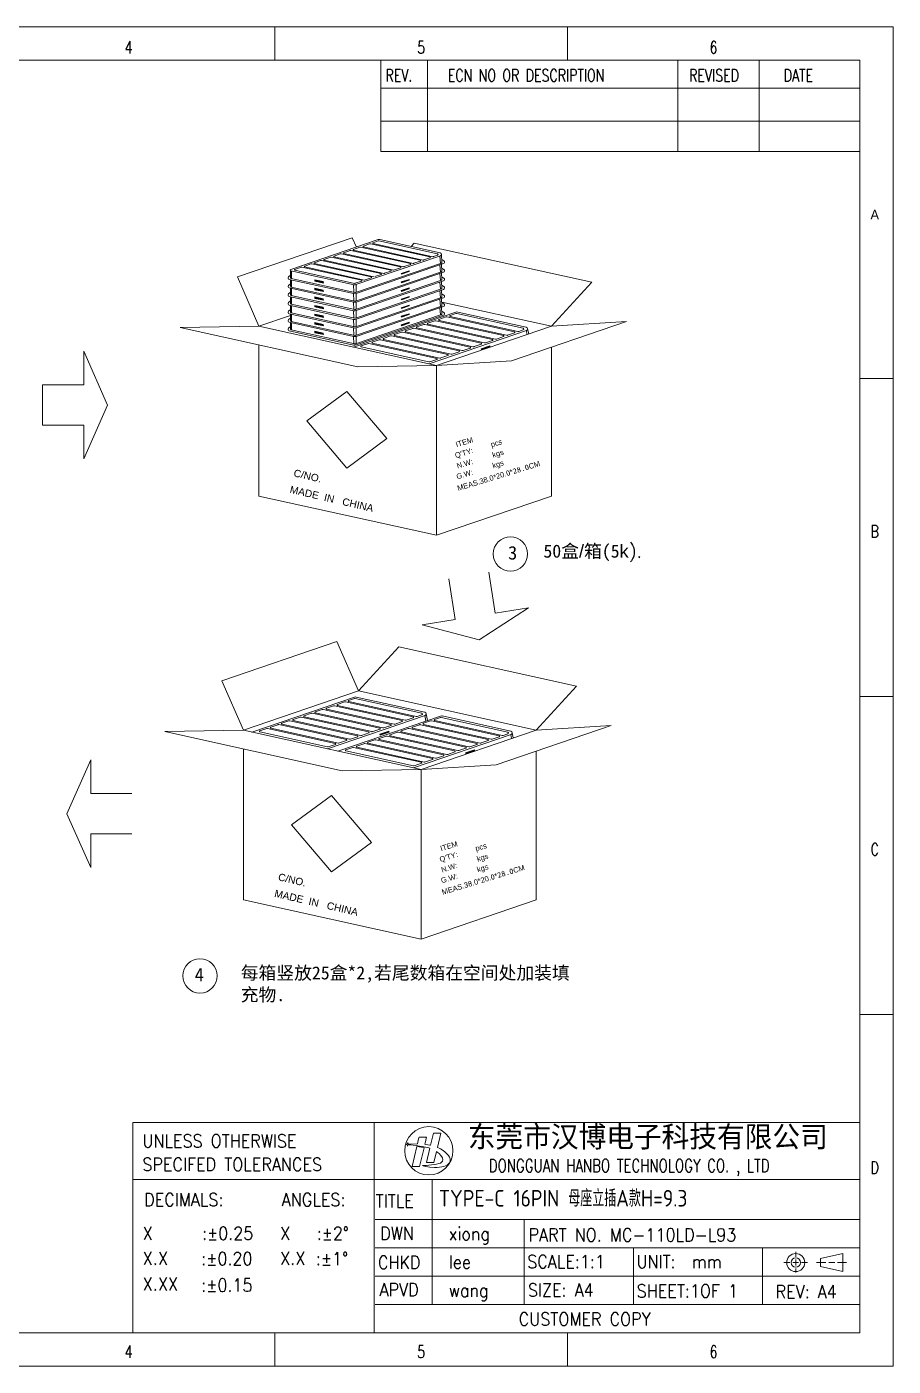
# Model space of a CAD drawing. Extents: x 2504 to 2659, y 706 to 763.
# Drawn here: x 2623.8 to 2659.2, y 708.7 to 763.4 of the extents above; entities that cross this region are included whole.
import ezdxf
from ezdxf.enums import TextEntityAlignment as Align

# ---------------------------------------------------------------- set-up
doc = ezdxf.new("R2010")
doc.units = 0
doc.header["$MEASUREMENT"] = 0
doc.layers.get('0').update_dxf_attribs({"linetype": 'CONTINUOUS', "lineweight": 20})
doc.layers.add('DIM', color=3, linetype='CONTINUOUS', lineweight=9)
doc.layers.add('HANBO', color=7, linetype='CONTINUOUS', lineweight=9)
doc.styles.add('3.5号字', font='gbenor.shx', dxfattribs={"height": 3.5, "bigfont": 'gbcbig.shx'})
doc.styles.add('ROMANS', font='ROMANS.SHX', dxfattribs={"bigfont": 'gbcbig.shx'})
doc.styles.get("Standard").update_dxf_attribs({"font": 'simplex.shx', "bigfont": 'gbcbig.shx'})
doc.styles.add('txt', font='lereq.shx', dxfattribs={"width": 0.7, "bigfont": '@extfont2.shx'})
doc.styles.add('样式 1', font='gbenor.shx', dxfattribs={"height": 1.2, "bigfont": 'gbcbig.shx'})
doc.styles.add('細', font='')
doc.styles.get('細').set_extended_font_data('NSimSun')

# ---------------------------------------------------------------- blocks, each defined once
blk = doc.blocks.new('hanbo')
at = {"layer": 'HANBO'}
blk.add_ellipse((-2.076, 0.258), major_axis=(0, 1.277), ratio=1, dxfattribs=at)
at = {"layer": 'HANBO', "color": 7}
for points, knots in [([(-3.194, 0.688), (-3.194, 0.688), (-3.219, 0.622), (-3.219, 0.622), (-3.219, 0.622), (-3.219, 0.622), (-3.292, 0.603), (-3.292, 0.603), (-3.292, 0.603), (-3.292, 0.603), (-3.224, 0.573), (-3.224, 0.573), (-3.224, 0.573), (-3.224, 0.573), (-3.207, 0.502), (-3.207, 0.502), (-3.207, 0.502), (-3.207, 0.502), (-3.179, 0.571), (-3.179, 0.571), (-3.179, 0.571), (-3.179, 0.571), (-3.146, 0.58), (-3.146, 0.58), (-3.146, 0.58), (-2.9, 0.551), (-2.236, 0.485), (-2.026, 0.388), (-2.026, 0.388), (-2.026, 0.388), (-2.198, -0.362), (-2.198, -0.362), (-2.198, -0.362), (-2.198, -0.362), (-1.803, -0.362), (-1.803, -0.362), (-1.803, -0.362), (-1.803, -0.362), (-1.666, 0.218), (-1.666, 0.218), (-1.666, 0.218), (-1.666, 0.218), (-1.423, 0.048), (-1.354, -0.114), (-1.354, -0.114), (-1.285, -0.277), (-1.377, -0.349), (-1.465, -0.39), (-1.465, -0.39), (-1.657, -0.485), (-2.207, -0.521), (-2.417, -0.528), (-2.417, -0.528), (-2.417, -0.528), (-2.141, -0.62), (-1.774, -0.625), (-1.774, -0.625), (-1.407, -0.63), (-1.101, -0.543), (-0.999, -0.398), (-0.999, -0.398), (-0.897, -0.254), (-0.952, -0.084), (-1.037, 0.011), (-1.037, 0.011), (-1.194, 0.188), (-1.397, 0.34), (-1.615, 0.434), (-1.615, 0.434), (-1.615, 0.434), (-1.438, 1.196), (-1.438, 1.196), (-1.438, 1.196), (-1.438, 1.196), (-1.834, 1.196), (-1.834, 1.196), (-1.834, 1.196), (-1.834, 1.196), (-1.985, 0.553), (-1.985, 0.553), (-1.985, 0.553), (-1.985, 0.553), (-2.278, 0.601), (-2.286, 0.602), (-2.286, 0.602), (-2.283, 0.625), (-2.196, 0.983), (-2.196, 0.983), (-2.196, 0.983), (-2.196, 0.983), (-2.591, 0.983), (-2.591, 0.983), (-2.591, 0.983), (-2.62, 0.866), (-2.653, 0.735), (-2.679, 0.625), (-2.679, 0.625), (-2.679, 0.625), (-3.155, 0.61), (-3.155, 0.61), (-3.155, 0.61), (-3.155, 0.61), (-3.176, 0.616), (-3.176, 0.616), (-3.176, 0.616), (-3.176, 0.616), (-3.194, 0.688), (-3.194, 0.688)], [0, 0, 0, 0, 0.035714, 0.035714, 0.035714, 0.035714, 0.071429, 0.071429, 0.071429, 0.071429, 0.107143, 0.107143, 0.107143, 0.107143, 0.142857, 0.142857, 0.142857, 0.142857, 0.178571, 0.178571, 0.178571, 0.178571, 0.214286, 0.214286, 0.214286, 0.214286, 0.25, 0.25, 0.25, 0.25, 0.285714, 0.285714, 0.285714, 0.285714, 0.321429, 0.321429, 0.321429, 0.321429, 0.357143, 0.357143, 0.357143, 0.357143, 0.392857, 0.392857, 0.392857, 0.392857, 0.428571, 0.428571, 0.428571, 0.428571, 0.464286, 0.464286, 0.464286, 0.464286, 0.5, 0.5, 0.5, 0.5, 0.535714, 0.535714, 0.535714, 0.535714, 0.571429, 0.571429, 0.571429, 0.571429, 0.607143, 0.607143, 0.607143, 0.607143, 0.642857, 0.642857, 0.642857, 0.642857, 0.678571, 0.678571, 0.678571, 0.678571, 0.714286, 0.714286, 0.714286, 0.714286, 0.75, 0.75, 0.75, 0.75, 0.785714, 0.785714, 0.785714, 0.785714, 0.821429, 0.821429, 0.821429, 0.821429, 0.857143, 0.857143, 0.857143, 0.857143, 0.892857, 0.892857, 0.892857, 0.892857, 0.928571, 0.928571, 0.928571, 0.928571, 1, 1, 1, 1]), ([(-2.71, 0.482), (-2.71, 0.482), (-2.96, -0.577), (-2.96, -0.577), (-2.96, -0.577), (-2.96, -0.577), (-2.562, -0.577), (-2.562, -0.577), (-2.562, -0.577), (-2.562, -0.577), (-2.328, 0.422), (-2.328, 0.422), (-2.328, 0.422), (-2.328, 0.422), (-2.551, 0.466), (-2.71, 0.482)], [0, 0, 0, 0, 0.2, 0.2, 0.2, 0.2, 0.4, 0.4, 0.4, 0.4, 0.6, 0.6, 0.6, 0.6, 1, 1, 1, 1])]:
    blk.add_open_spline(points, degree=3, knots=knots, dxfattribs=at)
blk = doc.blocks.new('A$C741C6A7F')
at = {"linetype": 'ByBlock'}
for points in [[(70.01, -14.34), (70.21, -14.85), (75.22, -13.15), (75.02, -12.63)], [(13.56, -18.45), (13.63, -19.42), (19.17, -20.64), (19.11, -19.68)], [(13.56, -24.05), (13.63, -25.02), (19.17, -26.24), (19.11, -25.28)], [(70.01, -19.94), (70.21, -20.45), (75.22, -18.75), (75.02, -18.23)], [(70.01, -25.54), (70.21, -26.05), (75.22, -24.35), (75.02, -23.83)], [(13.56, -29.65), (13.63, -30.62), (19.17, -31.84), (19.11, -30.88)], [(70.01, -31.14), (70.21, -31.65), (75.22, -29.95), (75.02, -29.43)], [(13.56, -35.25), (13.63, -36.22), (19.17, -37.44), (19.11, -36.48)], [(13.56, -40.85), (13.63, -41.82), (19.17, -43.04), (19.11, -42.08)], [(70.01, -36.74), (70.21, -37.25), (75.22, -35.55), (75.02, -35.03)], [(70.01, -42.34), (70.21, -42.85), (75.22, -41.15), (75.02, -40.63)], [(13.56, -46.45), (13.63, -47.42), (19.17, -48.64), (19.11, -47.68)], [(13.56, -52.05), (13.63, -53.02), (19.17, -54.24), (19.11, -53.28)], [(70.01, -47.94), (70.21, -48.45), (75.22, -46.75), (75.02, -46.23)]]:
    blk.add_hatch(color=3, dxfattribs=at).paths.add_polyline_path(points)
at = {"color": 141, "linetype": 'ByBlock'}
for p, q in [((-2.19, -11.79), (54.94, 7.69)), ((32.47, -0.83), (36.52, 0.55)), ((37.06, 0.58), (75.89, -7.98)), ((38.86, 1.35), (42.9, 2.73)), ((38.89, 0.77), (77.72, -7.79)), ((43.44, 2.76), (82.27, -5.81)), ((45.24, 3.53), (49.29, 4.91)), ((45.27, 2.95), (84.1, -5.62)), ((49.82, 4.94), (88.65, -3.63)), ((51.62, 5.7), (54.9, 6.82)), ((51.65, 5.13), (90.48, -3.44)), ((55.44, 6.85), (93.57, -1.56)), ((56.02, 7.75), (95.38, -0.94)), ((6.94, -9.53), (10.99, -8.15)), ((11.53, -8.12), (50.35, -16.69)), ((13.32, -7.35), (17.37, -5.97)), ((13.35, -7.93), (52.18, -16.5)), ((17.91, -5.94), (56.74, -14.51)), ((19.71, -5.18), (23.75, -3.8)), ((19.74, -5.76), (58.57, -14.32)), ((24.29, -3.77), (63.12, -12.33)), ((26.09, -3), (30.14, -1.62)), ((26.12, -3.58), (64.95, -12.14)), ((30.68, -1.59), (69.5, -10.16)), ((32.5, -1.4), (71.33, -9.97)), ((95.49, -2.86), (39.78, -21.85)), ((96.2, -7.64), (40.03, -26.79)), ((97.59, -7.98), (40.52, -27.44)), ((75.92, -8.56), (71.87, -9.94)), ((82.3, -6.38), (78.25, -7.76)), ((88.69, -4.21), (84.64, -5.59)), ((93.62, -2.52), (91.02, -3.41)), ((95.22, -2.95), (95.58, -7.85)), ((96.17, -1.98), (96.54, -7.13)), ((96.23, -8.45), (96.54, -12.73)), ((96.41, -5.3), (97.81, -6.19)), ((-2.3, -15.46), (-3.53, -16.53)), ((-2.39, -12.6), (-2.25, -17.15)), ((-2.13, -12.75), (39.25, -21.88)), ((-1.76, -12.84), (-1.6, -17.68)), ((0.56, -11.71), (4.74, -10.28)), ((0.59, -12.28), (39.42, -20.85)), ((5.01, -10.27), (43.97, -18.86)), ((6.97, -10.11), (45.8, -18.67)), ((96.2, -13.24), (40.03, -32.39)), ((97.59, -13.58), (40.52, -33.04)), ((50.39, -17.26), (46.34, -18.64)), ((56.77, -15.09), (52.72, -16.47)), ((63.15, -12.91), (59.11, -14.29)), ((69.54, -10.73), (65.49, -12.11)), ((95.24, -8.79), (95.58, -13.45)), ((95.24, -14.39), (95.58, -19.05)), ((96.23, -14.05), (96.54, -18.33)), ((96.41, -10.9), (97.81, -11.79)), ((96.41, -16.5), (97.81, -17.39)), ((-2.3, -21.06), (-3.53, -22.13)), ((-3.09, -18.26), (38.91, -27.53)), ((-3.09, -23.86), (38.91, -33.13)), ((-2.39, -18.42), (-2.25, -22.75)), ((-2.39, -24.02), (-2.25, -28.35)), ((-1.86, -17.62), (39.76, -26.8)), ((-1.86, -23.22), (39.76, -32.4)), ((-1.75, -18.56), (-1.6, -23.28)), ((-1.75, -24.16), (-1.6, -28.88)), ((38.89, -21.8), (38.97, -26.63)), ((44, -19.44), (39.96, -20.82)), ((96.2, -18.84), (40.03, -37.99)), ((96.2, -24.44), (40.03, -43.59)), ((40.48, -21.61), (40.56, -26.61)), ((97.59, -19.18), (40.52, -38.64)), ((97.59, -24.78), (40.52, -44.24)), ((95.24, -19.99), (95.58, -24.65)), ((95.24, -25.59), (95.58, -30.25)), ((96.23, -19.65), (96.54, -23.93)), ((96.23, -25.25), (96.54, -29.53)), ((96.41, -22.1), (97.81, -22.99)), ((-2.3, -26.66), (-3.53, -27.73)), ((-2.3, -32.26), (-3.53, -33.33)), ((-3.09, -29.46), (38.91, -38.73)), ((-2.39, -29.62), (-2.25, -33.95)), ((-1.86, -28.82), (39.76, -38)), ((-1.86, -34.42), (39.76, -43.6)), ((-1.75, -29.76), (-1.6, -34.48)), ((38.89, -27.52), (38.97, -32.23)), ((38.89, -33.12), (38.97, -37.83)), ((96.2, -30.04), (40.03, -49.19)), ((40.48, -27.45), (40.56, -32.21)), ((40.48, -33.05), (40.56, -37.81)), ((97.59, -30.38), (40.52, -49.84)), ((95.24, -31.19), (95.58, -35.85)), ((96.23, -30.85), (96.54, -35.13)), ((96.41, -27.7), (97.81, -28.59)), ((96.41, -33.3), (97.81, -34.19)), ((-2.3, -37.86), (-3.53, -38.93)), ((-2.3, -43.46), (-3.53, -44.53)), ((-3.09, -35.06), (38.91, -44.33)), ((-3.09, -40.66), (38.91, -49.93)), ((-2.39, -35.22), (-2.25, -39.55)), ((-2.39, -40.82), (-2.25, -45.15)), ((-1.86, -40.02), (39.76, -49.2)), ((-1.75, -35.36), (-1.6, -40.08)), ((-1.75, -40.96), (-1.6, -45.68)), ((38.89, -38.72), (38.97, -43.43)), ((96.2, -35.64), (40.03, -54.79)), ((96.2, -41.24), (40.03, -60.39)), ((40.48, -38.65), (40.56, -43.41)), ((97.59, -35.98), (40.52, -55.44)), ((97.59, -41.58), (40.52, -61.04)), ((95.24, -36.79), (95.58, -41.45)), ((96.23, -36.45), (96.54, -40.73)), ((96.41, -38.9), (97.81, -39.79)), ((-2.3, -49.06), (-3.53, -50.13)), ((-3.09, -46.26), (38.91, -55.53)), ((-3.09, -51.86), (38.91, -61.13)), ((-2.39, -46.42), (-2.25, -50.75)), ((-1.86, -45.62), (39.76, -54.8)), ((-1.86, -51.22), (39.76, -60.4)), ((-1.75, -46.56), (-1.6, -51.28)), ((38.89, -44.32), (38.97, -49.03)), ((38.89, -49.92), (38.97, -54.63)), ((40.48, -44.25), (40.56, -49.01)), ((40.48, -49.85), (40.56, -54.61)), ((38.89, -55.52), (38.97, -60.23)), ((40.48, -55.45), (40.56, -60.21))]:
    blk.add_line(p, q, dxfattribs=at)
at = {"linetype": 'ByBlock'}
for p, q in [((75.02, -12.63), (70.01, -14.34)), ((70.01, -14.34), (70.21, -14.85)), ((75.22, -13.15), (70.21, -14.85)), ((75.02, -12.63), (75.22, -13.15)), ((13.56, -18.45), (19.11, -19.68)), ((13.56, -18.45), (13.63, -19.42)), ((13.56, -24.05), (19.11, -25.28)), ((13.56, -24.05), (13.63, -25.02)), ((13.63, -19.42), (19.17, -20.64)), ((13.63, -25.02), (19.17, -26.24)), ((19.11, -19.68), (19.17, -20.64)), ((19.11, -25.28), (19.17, -26.24)), ((75.02, -18.23), (70.01, -19.94)), ((70.01, -19.94), (70.21, -20.45)), ((75.02, -23.83), (70.01, -25.54)), ((70.01, -25.54), (70.21, -26.05)), ((75.22, -18.75), (70.21, -20.45)), ((75.22, -24.35), (70.21, -26.05)), ((75.02, -18.23), (75.22, -18.75)), ((75.02, -23.83), (75.22, -24.35)), ((13.56, -29.65), (19.11, -30.88)), ((13.56, -29.65), (13.63, -30.62)), ((13.63, -30.62), (19.17, -31.84)), ((19.11, -30.88), (19.17, -31.84)), ((75.02, -29.43), (70.01, -31.14)), ((70.01, -31.14), (70.21, -31.65)), ((75.22, -29.95), (70.21, -31.65)), ((75.02, -29.43), (75.22, -29.95)), ((13.56, -35.25), (19.11, -36.48)), ((13.56, -35.25), (13.63, -36.22)), ((13.56, -40.85), (19.11, -42.08)), ((13.56, -40.85), (13.63, -41.82)), ((13.63, -36.22), (19.17, -37.44)), ((13.63, -41.82), (19.17, -43.04)), ((19.11, -36.48), (19.17, -37.44)), ((19.11, -42.08), (19.17, -43.04)), ((75.02, -35.03), (70.01, -36.74)), ((70.01, -36.74), (70.21, -37.25)), ((75.02, -40.63), (70.01, -42.34)), ((70.01, -42.34), (70.21, -42.85)), ((75.22, -35.55), (70.21, -37.25)), ((75.22, -41.15), (70.21, -42.85)), ((75.02, -35.03), (75.22, -35.55)), ((75.02, -40.63), (75.22, -41.15)), ((13.56, -46.45), (19.11, -47.68)), ((13.56, -46.45), (13.63, -47.42)), ((13.56, -52.05), (13.63, -53.02)), ((13.56, -52.05), (19.11, -53.28)), ((13.63, -47.42), (19.17, -48.64)), ((19.11, -47.68), (19.17, -48.64)), ((75.02, -46.23), (70.01, -47.94)), ((70.01, -47.94), (70.21, -48.45)), ((75.22, -46.75), (70.21, -48.45)), ((75.02, -46.23), (75.22, -46.75)), ((13.63, -53.02), (19.17, -54.24)), ((19.11, -53.28), (19.17, -54.24))]:
    blk.add_line(p, q, dxfattribs=at)
at = {"color": 141, "linetype": 'ByBlock'}
for centre, radius, start, end in [((36.84, -0.39), 1, 77.56051, 108.82461), ((38.95, 1.07), 0.3, 108.82461, 257.56051), ((43.23, 1.78), 1, 77.56051, 108.82461), ((45.34, 3.24), 0.3, 108.82461, 257.56051), ((49.61, 3.96), 1, 77.56051, 108.82461), ((51.72, 5.42), 0.3, 108.82461, 257.56051), ((55.22, 5.87), 1, 77.56051, 108.82461), ((55.59, 5.79), 2, 77.56051, 108.82461), ((11.31, -9.1), 1, 77.56051, 108.82461), ((13.42, -7.64), 0.3, 108.82461, 257.56051), ((17.69, -6.92), 1, 77.56051, 108.82461), ((19.8, -5.46), 0.3, 108.82461, 257.56051), ((24.08, -4.74), 1, 77.56051, 108.82461), ((26.19, -3.29), 0.3, 108.82461, 257.56051), ((30.46, -2.57), 1, 77.56051, 108.82461), ((32.57, -1.11), 0.3, 108.82461, 257.56051), ((75.82, -8.27), 0.3, 288.82461, 77.56051), ((77.93, -6.82), 1, 257.56051, 288.82461), ((82.21, -6.1), 0.3, 288.82461, 77.56051), ((84.32, -4.64), 1, 257.56051, 288.82461), ((88.59, -3.92), 0.3, 288.82461, 77.56051), ((90.7, -2.46), 1, 257.56051, 288.82461), ((93.46, -2.05), 0.5, 288.82461, 77.56051), ((95.17, -1.91), 1, 288.82461, 77.56051), ((96.04, -7.17), 0.5, 288.82461, 4.14915), ((97.27, -7.04), 1, 288.82461, 57.47221), ((-2.87, -17.29), 1, 131.14797, 257.56051), ((-2.03, -12.26), 0.5, 108.82461, 257.56051), ((-1.75, -17.13), 0.5, 181.83708, 257.56051), ((0.65, -11.99), 0.3, 108.82461, 257.56051), ((4.9, -10.75), 0.5, 77.56051, 108.82461), ((7.04, -9.81), 0.3, 108.82461, 257.56051), ((50.29, -16.98), 0.3, 288.82461, 77.56051), ((56.67, -14.8), 0.3, 288.82461, 77.56051), ((58.78, -13.34), 1, 257.56051, 288.82461), ((63.06, -12.63), 0.3, 288.82461, 77.56051), ((65.17, -11.17), 1, 257.56051, 288.82461), ((69.44, -10.45), 0.3, 288.82461, 77.56051), ((71.55, -8.99), 1, 257.56051, 288.82461), ((96.04, -12.77), 0.5, 288.82461, 4.14915), ((97.27, -12.64), 1, 288.82461, 57.47221), ((97.27, -18.24), 1, 288.82461, 57.47221), ((-2.87, -22.89), 1, 131.14797, 257.56051), ((-1.75, -22.73), 0.5, 181.83708, 257.56051), ((39.46, -20.9), 1, 257.56051, 288.82461), ((39.63, -19.87), 1, 257.56051, 288.82461), ((43.91, -19.15), 0.3, 288.82461, 77.56051), ((46.02, -17.7), 1, 257.56051, 288.82461), ((96.04, -18.37), 0.5, 288.82461, 4.14915), ((96.04, -23.97), 0.5, 288.82461, 4.14915), ((97.27, -23.84), 1, 288.82461, 57.47221), ((-2.87, -28.49), 1, 131.14797, 257.56051), ((-2.87, -34.09), 1, 131.14797, 257.56051), ((-1.75, -28.33), 0.5, 181.83708, 257.56051), ((-1.75, -33.93), 0.5, 181.83708, 257.56051), ((39.56, -24.6), 3, 257.56051, 288.82461), ((39.56, -30.2), 3, 257.56051, 288.82461), ((39.87, -26.31), 0.5, 257.56051, 288.82461), ((39.87, -31.91), 0.5, 257.56051, 288.82461), ((96.04, -29.57), 0.5, 288.82461, 4.14915), ((97.27, -29.44), 1, 288.82461, 57.47221), ((97.27, -35.04), 1, 288.82461, 57.47221), ((-2.87, -39.69), 1, 131.14797, 257.56051), ((-1.75, -39.53), 0.5, 181.83708, 257.56051), ((39.56, -35.8), 3, 257.56051, 288.82461), ((39.87, -37.51), 0.5, 257.56051, 288.82461), ((39.87, -43.11), 0.5, 257.56051, 288.82461), ((96.04, -35.17), 0.5, 288.82461, 4.14915), ((96.04, -40.77), 0.5, 288.82461, 4.14915), ((97.27, -40.64), 1, 288.82461, 57.47221), ((-2.87, -45.29), 1, 131.14797, 257.56051), ((-2.87, -50.89), 1, 131.14797, 257.56051), ((-1.75, -45.13), 0.5, 181.83708, 257.56051), ((-1.75, -50.73), 0.5, 181.83708, 257.56051), ((39.56, -41.4), 3, 257.56051, 288.82461), ((39.56, -47), 3, 257.56051, 288.82461), ((39.87, -48.71), 0.5, 257.56051, 288.82461), ((39.56, -52.6), 3, 257.56051, 288.82461), ((39.56, -58.2), 3, 257.56051, 288.82461), ((39.87, -54.31), 0.5, 257.56051, 288.82461), ((39.87, -59.91), 0.5, 257.56051, 288.82461)]:
    blk.add_arc(centre, radius, start, end, dxfattribs=at)

msp = doc.modelspace()

# ---------------------------------------------------------------- hatches: boundary and pattern name
at = {"linetype": 'ByBlock'}
for points in [[(2642.401, 750.282), (2642.415, 750.245), (2642.771, 750.367), (2642.758, 750.404)], [(2638.266, 734.526), (2638.28, 734.49), (2638.637, 734.611), (2638.623, 734.648)], [(2641.769, 733.769), (2641.783, 733.732), (2642.14, 733.854), (2642.126, 733.89)]]:
    msp.add_hatch(color=3, dxfattribs=at).paths.add_polyline_path(points)

# ---------------------------------------------------------------- linework, layer by layer
for p, q in [((2632.436, 753.222), (2637.135, 754.824)), ((2637.302, 754.44), (2637.135, 754.824)), ((2639.536, 754.467), (2639.665, 754.607)), ((2639.665, 754.607), (2646.927, 753.005)), ((2633.315, 751.205), (2632.436, 753.222)), ((2645.277, 751.205), (2646.927, 753.005)), ((2640.791, 752.195), (2645.277, 751.205)), ((2633.315, 751.205), (2634.604, 751.645)), ((2643.648, 749.795), (2648.348, 751.397)), ((2645.277, 751.205), (2648.348, 751.397)), ((2633.315, 751.205), (2630.095, 751.147)), ((2630.095, 751.147), (2637.358, 749.545)), ((2633.315, 751.205), (2640.578, 749.603)), ((2640.578, 749.603), (2645.277, 751.205)), ((2633.315, 750.437), (2633.315, 744.263)), ((2642.758, 750.404), (2642.401, 750.282)), ((2642.401, 750.282), (2642.415, 750.245)), ((2642.771, 750.367), (2642.415, 750.245)), ((2642.758, 750.404), (2642.771, 750.367)), ((2645.277, 750.35), (2645.277, 744.263)), ((2640.578, 749.603), (2643.648, 749.795)), ((2637.358, 749.545), (2640.578, 749.603)), ((2640.578, 749.603), (2640.578, 742.661)), ((2636.912, 748.532), (2635.278, 747.331)), ((2638.546, 746.61), (2636.912, 748.532)), ((2636.912, 745.408), (2635.278, 747.331)), ((2638.546, 746.61), (2636.912, 745.408)), ((2633.315, 744.263), (2640.578, 742.661)), ((2640.578, 742.661), (2645.277, 744.263)), ((2631.804, 736.708), (2636.503, 738.31)), ((2637.383, 736.294), (2636.503, 738.31)), ((2637.383, 736.294), (2639.033, 738.093)), ((2639.033, 738.093), (2646.295, 736.491)), ((2632.683, 734.692), (2631.804, 736.708)), ((2644.645, 734.692), (2646.295, 736.491)), ((2632.683, 734.692), (2637.383, 736.294)), ((2637.383, 736.294), (2644.645, 734.692)), ((2643.017, 733.281), (2647.716, 734.883)), ((2644.645, 734.692), (2647.716, 734.883)), ((2632.683, 734.692), (2629.464, 734.633)), ((2629.464, 734.633), (2636.726, 733.031)), ((2632.683, 734.692), (2639.946, 733.09)), ((2638.623, 734.648), (2638.266, 734.526)), ((2638.266, 734.526), (2638.28, 734.49)), ((2638.637, 734.611), (2638.28, 734.49)), ((2638.623, 734.648), (2638.637, 734.611)), ((2639.946, 733.09), (2644.645, 734.692)), ((2632.683, 733.923), (2632.683, 727.75)), ((2642.126, 733.89), (2641.769, 733.769)), ((2641.769, 733.769), (2641.783, 733.732)), ((2642.14, 733.854), (2641.783, 733.732)), ((2642.126, 733.89), (2642.14, 733.854)), ((2644.645, 733.837), (2644.645, 727.75)), ((2639.946, 733.09), (2643.017, 733.281)), ((2636.726, 733.031), (2639.946, 733.09)), ((2639.946, 733.09), (2639.946, 726.148)), ((2636.28, 732.019), (2634.646, 730.817)), ((2637.914, 730.096), (2636.28, 732.019)), ((2636.28, 728.895), (2634.646, 730.817)), ((2637.914, 730.096), (2636.28, 728.895)), ((2632.683, 727.75), (2639.946, 726.148)), ((2639.946, 726.148), (2644.645, 727.75))]:
    msp.add_line(p, q, dxfattribs=at)
at = {"color": 141, "linetype": 'ByBlock'}
for p, q in [((2641.369, 751.78), (2637.181, 750.353)), ((2639.769, 751.174), (2640.057, 751.273)), ((2640.095, 751.275), (2642.86, 750.665)), ((2640.223, 751.329), (2640.512, 751.427)), ((2640.226, 751.288), (2642.99, 750.678)), ((2640.55, 751.43), (2643.315, 750.82)), ((2640.678, 751.484), (2640.966, 751.582)), ((2640.68, 751.443), (2643.445, 750.833)), ((2641.004, 751.585), (2643.769, 750.975)), ((2641.132, 751.639), (2641.366, 751.719)), ((2641.135, 751.598), (2643.899, 750.988)), ((2641.404, 751.721), (2644.119, 751.122)), ((2641.446, 751.785), (2644.248, 751.166)), ((2638.405, 750.709), (2638.694, 750.808)), ((2638.732, 750.81), (2641.497, 750.2)), ((2638.86, 750.864), (2639.148, 750.963)), ((2638.862, 750.823), (2641.627, 750.213)), ((2639.187, 750.965), (2641.951, 750.355)), ((2639.314, 751.019), (2639.603, 751.118)), ((2639.317, 750.978), (2642.081, 750.368)), ((2639.641, 751.12), (2642.406, 750.51)), ((2639.771, 751.133), (2642.536, 750.523)), ((2644.256, 751.029), (2640.271, 749.671)), ((2643.317, 750.779), (2643.029, 750.68)), ((2643.771, 750.934), (2643.483, 750.835)), ((2644.123, 751.053), (2643.938, 750.99)), ((2644.245, 751.026), (2644.278, 750.865)), ((2644.304, 751.094), (2644.346, 750.888)), ((2637.496, 750.4), (2637.794, 750.501)), ((2637.499, 750.359), (2640.263, 749.749)), ((2637.813, 750.502), (2640.588, 749.89)), ((2637.951, 750.555), (2638.239, 750.653)), ((2637.953, 750.513), (2640.718, 749.904)), ((2638.278, 750.655), (2641.042, 750.045)), ((2638.408, 750.668), (2641.172, 750.059)), ((2641.499, 750.159), (2641.211, 750.061)), ((2641.953, 750.314), (2641.665, 750.216)), ((2642.408, 750.469), (2642.12, 750.371)), ((2642.862, 750.624), (2642.574, 750.525)), ((2640.59, 749.849), (2640.302, 749.751)), ((2641.044, 750.004), (2640.756, 749.906)), ((2633.033, 734.615), (2637.221, 736.043)), ((2636.984, 735.901), (2637.218, 735.981)), ((2637.256, 735.983), (2639.971, 735.384)), ((2637.298, 736.047), (2640.1, 735.429)), ((2635.166, 735.282), (2635.455, 735.38)), ((2635.493, 735.382), (2638.258, 734.772)), ((2635.621, 735.437), (2635.909, 735.535)), ((2635.623, 735.395), (2638.388, 734.786)), ((2635.948, 735.537), (2638.712, 734.927)), ((2636.075, 735.591), (2636.364, 735.69)), ((2636.078, 735.55), (2638.842, 734.941)), ((2636.402, 735.692), (2639.167, 735.082)), ((2636.53, 735.746), (2636.818, 735.845)), ((2636.532, 735.705), (2639.297, 735.095)), ((2636.856, 735.847), (2639.621, 735.237)), ((2636.987, 735.86), (2639.751, 735.25)), ((2633.803, 734.817), (2634.091, 734.915)), ((2634.13, 734.917), (2636.894, 734.307)), ((2634.258, 734.972), (2634.546, 735.07)), ((2634.26, 734.931), (2637.024, 734.321)), ((2634.584, 735.072), (2637.349, 734.462)), ((2634.712, 735.127), (2635, 735.225)), ((2634.714, 735.086), (2637.479, 734.476)), ((2635.039, 735.227), (2637.803, 734.617)), ((2635.169, 735.241), (2637.933, 734.631)), ((2640.108, 735.292), (2636.123, 733.933)), ((2640.737, 735.267), (2636.549, 733.839)), ((2638.714, 734.886), (2638.426, 734.788)), ((2639.169, 735.041), (2638.881, 734.943)), ((2639.623, 735.196), (2639.335, 735.098)), ((2639.592, 734.816), (2639.88, 734.914)), ((2639.975, 735.316), (2639.79, 735.253)), ((2639.918, 734.916), (2642.683, 734.306)), ((2640.046, 734.971), (2640.334, 735.069)), ((2640.049, 734.93), (2642.813, 734.32)), ((2640.097, 735.288), (2640.143, 735.064)), ((2640.156, 735.357), (2640.211, 735.088)), ((2640.373, 735.071), (2643.137, 734.461)), ((2640.501, 735.126), (2640.734, 735.205)), ((2640.503, 735.085), (2643.268, 734.475)), ((2640.773, 735.207), (2643.488, 734.609)), ((2640.814, 735.271), (2643.617, 734.653)), ((2633.349, 734.662), (2633.646, 734.763)), ((2633.351, 734.621), (2636.115, 734.011)), ((2633.665, 734.764), (2636.44, 734.152)), ((2633.805, 734.776), (2636.57, 734.166)), ((2637.351, 734.421), (2637.063, 734.323)), ((2637.805, 734.576), (2637.517, 734.478)), ((2637.774, 734.196), (2638.062, 734.294)), ((2638.26, 734.731), (2637.972, 734.633)), ((2638.1, 734.296), (2640.865, 733.687)), ((2638.228, 734.351), (2638.517, 734.449)), ((2638.231, 734.31), (2640.995, 733.7)), ((2638.555, 734.451), (2641.319, 733.842)), ((2638.683, 734.506), (2638.971, 734.604)), ((2638.685, 734.465), (2641.45, 733.855)), ((2639.009, 734.606), (2641.774, 733.997)), ((2639.137, 734.661), (2639.425, 734.759)), ((2639.14, 734.62), (2641.904, 734.01)), ((2639.464, 734.761), (2642.228, 734.151)), ((2639.594, 734.775), (2642.359, 734.165)), ((2643.624, 734.516), (2639.639, 733.158)), ((2643.14, 734.42), (2642.851, 734.322)), ((2643.491, 734.54), (2643.306, 734.477)), ((2643.613, 734.512), (2643.646, 734.351)), ((2643.672, 734.581), (2643.715, 734.375)), ((2636.442, 734.111), (2636.154, 734.013)), ((2636.897, 734.266), (2636.608, 734.168)), ((2636.865, 733.886), (2637.162, 733.988)), ((2636.867, 733.845), (2639.632, 733.235)), ((2637.182, 733.989), (2639.956, 733.377)), ((2637.319, 734.041), (2637.608, 734.139)), ((2637.322, 734), (2640.086, 733.39)), ((2637.646, 734.142), (2640.411, 733.532)), ((2637.776, 734.155), (2640.541, 733.545)), ((2641.322, 733.8), (2641.034, 733.702)), ((2641.776, 733.955), (2641.488, 733.857)), ((2642.231, 734.11), (2641.943, 734.012)), ((2642.685, 734.265), (2642.397, 734.167)), ((2639.958, 733.336), (2639.67, 733.237)), ((2640.413, 733.491), (2640.125, 733.392)), ((2640.867, 733.646), (2640.579, 733.547))]:
    msp.add_line(p, q, dxfattribs=at)
for centre, radius, start, end in [((2640.08, 751.205), 0.0712, 77.5605, 108.8246), ((2640.23, 751.309), 0.0214, 108.8246, 257.5605), ((2640.535, 751.36), 0.0712, 77.5605, 108.8246), ((2640.685, 751.464), 0.0214, 108.8246, 257.5605), ((2640.989, 751.515), 0.0712, 77.5605, 108.8246), ((2641.139, 751.619), 0.0214, 108.8246, 257.5605), ((2641.389, 751.651), 0.0712, 77.5605, 108.8246), ((2641.415, 751.646), 0.142, 77.5605, 108.8246), ((2638.412, 750.689), 0.0214, 108.8246, 257.5605), ((2638.717, 750.74), 0.0712, 77.5605, 108.8246), ((2638.867, 750.844), 0.0214, 108.8246, 257.5605), ((2639.171, 750.895), 0.0712, 77.5605, 108.8246), ((2639.321, 750.999), 0.0214, 108.8246, 257.5605), ((2639.626, 751.05), 0.0712, 77.5605, 108.8246), ((2639.776, 751.154), 0.0214, 108.8246, 257.5605), ((2643.31, 750.799), 0.0214, 288.8246, 77.5605), ((2643.46, 750.903), 0.0712, 257.5605, 288.8246), ((2643.764, 750.954), 0.0214, 288.8246, 77.5605), ((2643.915, 751.058), 0.0712, 257.5605, 288.8246), ((2644.112, 751.087), 0.0356, 288.8246, 77.5605), ((2644.233, 751.097), 0.0712, 288.8246, 77.5605), ((2637.503, 750.379), 0.0214, 108.8246, 257.5605), ((2637.806, 750.467), 0.0356, 77.5605, 108.8246), ((2637.958, 750.534), 0.0214, 108.8246, 257.5605), ((2638.262, 750.585), 0.0712, 77.5605, 108.8246), ((2641.492, 750.179), 0.0214, 288.8246, 77.5605), ((2641.642, 750.283), 0.0712, 257.5605, 288.8246), ((2641.947, 750.334), 0.0214, 288.8246, 77.5605), ((2642.097, 750.438), 0.0712, 257.5605, 288.8246), ((2642.401, 750.489), 0.0214, 288.8246, 77.5605), ((2642.551, 750.593), 0.0712, 257.5605, 288.8246), ((2642.856, 750.644), 0.0214, 288.8246, 77.5605), ((2643.006, 750.748), 0.0712, 257.5605, 288.8246), ((2640.279, 749.818), 0.0712, 257.5605, 288.8246), ((2640.583, 749.869), 0.0214, 288.8246, 77.5605), ((2640.733, 749.973), 0.0712, 257.5605, 288.8246), ((2641.038, 750.024), 0.0214, 288.8246, 77.5605), ((2641.188, 750.128), 0.0712, 257.5605, 288.8246), ((2637.241, 735.914), 0.0712, 77.5605, 108.8246), ((2637.267, 735.908), 0.142, 77.5605, 108.8246), ((2635.478, 735.312), 0.0712, 77.5605, 108.8246), ((2635.628, 735.416), 0.0214, 108.8246, 257.5605), ((2635.932, 735.467), 0.0712, 77.5605, 108.8246), ((2636.082, 735.571), 0.0214, 108.8246, 257.5605), ((2636.387, 735.622), 0.0712, 77.5605, 108.8246), ((2636.537, 735.726), 0.0214, 108.8246, 257.5605), ((2636.841, 735.777), 0.0712, 77.5605, 108.8246), ((2636.991, 735.881), 0.0214, 108.8246, 257.5605), ((2639.964, 735.349), 0.0356, 288.8246, 77.5605), ((2640.085, 735.359), 0.0712, 288.8246, 77.5605), ((2634.114, 734.848), 0.0712, 77.5605, 108.8246), ((2634.264, 734.952), 0.0214, 108.8246, 257.5605), ((2634.569, 735.003), 0.0712, 77.5605, 108.8246), ((2634.719, 735.106), 0.0214, 108.8246, 257.5605), ((2635.023, 735.158), 0.0712, 77.5605, 108.8246), ((2635.173, 735.261), 0.0214, 108.8246, 257.5605), ((2638.708, 734.906), 0.0214, 288.8246, 77.5605), ((2638.858, 735.01), 0.0712, 257.5605, 288.8246), ((2639.162, 735.061), 0.0214, 288.8246, 77.5605), ((2639.312, 735.165), 0.0712, 257.5605, 288.8246), ((2639.617, 735.216), 0.0214, 288.8246, 77.5605), ((2639.767, 735.32), 0.0712, 257.5605, 288.8246), ((2639.903, 734.847), 0.0712, 77.5605, 108.8246), ((2640.053, 734.951), 0.0214, 108.8246, 257.5605), ((2640.357, 735.002), 0.0712, 77.5605, 108.8246), ((2640.508, 735.105), 0.0214, 108.8246, 257.5605), ((2640.757, 735.138), 0.0712, 77.5605, 108.8246), ((2640.783, 735.132), 0.142, 77.5605, 108.8246), ((2633.355, 734.642), 0.0214, 108.8246, 257.5605), ((2633.658, 734.73), 0.0356, 77.5605, 108.8246), ((2633.81, 734.797), 0.0214, 108.8246, 257.5605), ((2636.89, 734.286), 0.0214, 288.8246, 77.5605), ((2637.04, 734.39), 0.0712, 257.5605, 288.8246), ((2637.344, 734.441), 0.0214, 288.8246, 77.5605), ((2637.494, 734.545), 0.0712, 257.5605, 288.8246), ((2637.799, 734.596), 0.0214, 288.8246, 77.5605), ((2637.949, 734.7), 0.0712, 257.5605, 288.8246), ((2638.085, 734.227), 0.0712, 77.5605, 108.8246), ((2638.235, 734.331), 0.0214, 108.8246, 257.5605), ((2638.253, 734.751), 0.0214, 288.8246, 77.5605), ((2638.403, 734.855), 0.0712, 257.5605, 288.8246), ((2638.539, 734.382), 0.0712, 77.5605, 108.8246), ((2638.69, 734.486), 0.0214, 108.8246, 257.5605), ((2638.994, 734.537), 0.0712, 77.5605, 108.8246), ((2639.144, 734.641), 0.0214, 108.8246, 257.5605), ((2639.448, 734.692), 0.0712, 77.5605, 108.8246), ((2639.599, 734.796), 0.0214, 108.8246, 257.5605), ((2642.678, 734.286), 0.0214, 288.8246, 77.5605), ((2642.829, 734.389), 0.0712, 257.5605, 288.8246), ((2643.133, 734.44), 0.0214, 288.8246, 77.5605), ((2643.283, 734.544), 0.0712, 257.5605, 288.8246), ((2643.48, 734.574), 0.0356, 288.8246, 77.5605), ((2643.601, 734.583), 0.0712, 288.8246, 77.5605), ((2636.131, 734.08), 0.0712, 257.5605, 288.8246), ((2636.435, 734.132), 0.0214, 288.8246, 77.5605), ((2636.585, 734.235), 0.0712, 257.5605, 288.8246), ((2636.872, 733.866), 0.0214, 108.8246, 257.5605), ((2637.174, 733.954), 0.0356, 77.5605, 108.8246), ((2637.326, 734.021), 0.0214, 108.8246, 257.5605), ((2637.631, 734.072), 0.0712, 77.5605, 108.8246), ((2637.781, 734.176), 0.0214, 108.8246, 257.5605), ((2641.315, 733.821), 0.0214, 288.8246, 77.5605), ((2641.465, 733.925), 0.0712, 257.5605, 288.8246), ((2641.769, 733.976), 0.0214, 288.8246, 77.5605), ((2641.92, 734.079), 0.0712, 257.5605, 288.8246), ((2642.224, 734.131), 0.0214, 288.8246, 77.5605), ((2642.374, 734.234), 0.0712, 257.5605, 288.8246), ((2639.647, 733.305), 0.0712, 257.5605, 288.8246), ((2639.951, 733.356), 0.0214, 288.8246, 77.5605), ((2640.102, 733.46), 0.0712, 257.5605, 288.8246), ((2640.406, 733.511), 0.0214, 288.8246, 77.5605), ((2640.556, 733.615), 0.0712, 257.5605, 288.8246), ((2640.86, 733.666), 0.0214, 288.8246, 77.5605), ((2641.011, 733.77), 0.0712, 257.5605, 288.8246)]:
    msp.add_arc(centre, radius, start, end, dxfattribs=at)
at = {"layer": 'DIM', "color": 240, "linetype": 'ByBlock'}
for p, q in [((2627.131, 747.983), (2626.155, 750.186)), ((2626.155, 750.186), (2626.155, 748.809)), ((2626.155, 748.809), (2624.469, 748.809)), ((2624.469, 748.809), (2624.469, 747.158)), ((2626.155, 745.781), (2627.131, 747.983)), ((2626.155, 747.158), (2624.469, 747.158)), ((2626.155, 747.158), (2626.155, 745.781)), ((2641.346, 739.218), (2641.079, 740.883)), ((2642.977, 739.48), (2642.71, 741.144)), ((2639.987, 739), (2641.346, 739.218)), ((2644.336, 739.698), (2642.316, 738.386)), ((2642.977, 739.48), (2644.336, 739.698)), ((2642.316, 738.386), (2639.987, 739)), ((2625.462, 731.275), (2626.438, 733.477)), ((2626.438, 733.477), (2626.438, 732.1)), ((2626.438, 732.1), (2628.124, 732.1)), ((2626.438, 729.072), (2625.462, 731.275)), ((2626.438, 730.449), (2626.438, 729.072)), ((2626.438, 730.449), (2628.124, 730.449))]:
    msp.add_line(p, q, dxfattribs=at)
at = {"layer": 'DIM', "linetype": 'ByBlock'}
for centre in [(2643.601, 741.896), (2630.907, 724.648)]:
    msp.add_circle(centre, 0.702, dxfattribs=at)
at = {"layer": 'HANBO'}
for p, q in [((2633.971, 762.077), (2633.971, 763.446)), ((2645.926, 762.077), (2645.926, 763.446)), ((2638.299, 762.077), (2638.299, 760.932)), ((2640.207, 762.077), (2640.207, 758.341)), ((2650.45, 762.077), (2650.45, 758.341)), ((2653.765, 762.077), (2653.765, 758.341)), ((2638.299, 760.932), (2657.881, 760.932)), ((2657.881, 759.586), (2638.299, 759.586)), ((2657.881, 758.341), (2638.299, 758.341)), ((2657.881, 749.072), (2659.25, 749.072)), ((2657.881, 736.068), (2659.25, 736.068)), ((2657.881, 723.063), (2659.25, 723.063)), ((2628.164, 718.654), (2657.883, 718.654)), ((2640.406, 711.217), (2640.406, 716.317)), ((2638.069, 714.692), (2657.881, 714.692)), ((2644.165, 711.217), (2644.165, 714.692)), ((2638.069, 713.534), (2657.881, 713.534)), ((2648.635, 713.534), (2648.635, 711.217)), ((2653.907, 713.534), (2653.907, 711.217)), ((2655.027, 712.928), (2654.776, 712.928)), ((2655.145, 712.928), (2655.382, 712.928)), ((2655.264, 713.166), (2655.264, 713.36)), ((2655.264, 712.81), (2655.264, 713.047)), ((2655.501, 712.928), (2655.752, 712.928)), ((2656.501, 712.928), (2656.109, 712.928)), ((2656.279, 713.099), (2657.189, 713.298)), ((2656.279, 713.099), (2656.279, 712.76)), ((2656.62, 712.928), (2656.857, 712.928)), ((2656.976, 712.928), (2657.337, 712.928)), ((2657.189, 713.298), (2657.189, 712.559)), ((2638.069, 712.375), (2657.881, 712.375)), ((2655.264, 712.691), (2655.264, 712.515)), ((2656.279, 712.76), (2657.189, 712.559)), ((2638.069, 711.217), (2657.881, 711.217)), ((2633.971, 710.059), (2633.971, 708.69)), ((2645.926, 710.059), (2645.926, 708.69))]:
    msp.add_line(p, q, dxfattribs=at)
at = {"layer": 'HANBO', "color": 7, "linetype": 'Continuous'}
for p, q in [((2638.299, 762.077), (2638.299, 758.341)), ((2628.164, 718.654), (2628.164, 710.059)), ((2638.026, 710.059), (2638.026, 718.654)), ((2628.164, 716.317), (2657.881, 716.317))]:
    msp.add_line(p, q, dxfattribs=at)
at = {"layer": 'HANBO', "linetype": 'Continuous', "lineweight": 0}
for points in [[(2582.086, 763.446), (2659.25, 763.446), (2659.25, 708.69), (2582.086, 708.69)], [(2583.455, 762.077), (2657.881, 762.077), (2657.883, 710.059), (2583.455, 710.059)]]:
    msp.add_lwpolyline(points, close=True, dxfattribs=at)
at = {"layer": 'HANBO'}
for radius in [0.37, 0.193]:
    msp.add_circle((2655.264, 712.928), radius, dxfattribs=at)

# ---------------------------------------------------------------- block references
at = {"color": 141, "linetype": 'ByBlock', "xscale": 0.06265616582431958, "yscale": 0.06265616582431958, "zscale": 0.06265616582431958}
msp.add_blockref('A$C741C6A7F', (2634.752, 754.263), dxfattribs=at)
at = {"layer": 'HANBO', "xscale": 0.7727892480000003, "yscale": 0.7727892480000003, "zscale": 0.7727892480000003}
msp.add_blockref('hanbo', (2641.867, 717.298), dxfattribs=at)

# ---------------------------------------------------------------- texts
at = {"color": 2, "linetype": 'ByBlock', "attachment_point": 1, "style": '細'}
for s, insert, char_height, width, rotation in [("{\\fArial|b0|i0|c0|p32;Q'TY:         pcs}", (2641.304, 746.018), 0.21779, 2.58347, 16.9259), ('{\\fArial|b0|i0|c0|p32;ITEM}', (2641.335, 746.465), 0.21779, 2.58347, 16.9259), ('{\\fArial|b0|i0|c0|p32;N.W:          kgs}', (2641.375, 745.592), 0.21779, 2.58347, 16.9259), ('{\\fArial|b0|i0|c0|p32;C/NO.}', (2634.779, 745.363), 0.29806, 4.67263, 346.9388), ('{\\fArial|b0|i0|c0|p32;G.W:          kgs}', (2641.364, 745.153), 0.21779, 2.58347, 16.9259), ('{\\fArial|b0|i0|c0|p32;MEAS.38.0*20.\\fNSimSun|b0|i0|c134|p32;0\\fArial|b0|i0|c0|p32;*\\fNSimSun|b0|i0|c134|p32;28.0\\fArial|b0|i0|c0|p32;CM}', (2641.4, 744.68), 0.217793, 2.58347, 16.9259), ('{\\fArial|b0|i0|c0|p32;MADE  IN   CHINA}', (2634.626, 744.69), 0.29806, 4.67263, 346.9388), ("{\\fArial|b0|i0|c0|p32;Q'TY:         pcs}", (2640.673, 729.505), 0.21779, 2.58347, 16.9259), ('{\\fArial|b0|i0|c0|p32;ITEM}', (2640.704, 729.952), 0.21779, 2.58347, 16.9259), ('{\\fArial|b0|i0|c0|p32;N.W:          kgs}', (2640.743, 729.078), 0.21779, 2.58347, 16.9259), ('{\\fArial|b0|i0|c0|p32;C/NO.}', (2634.147, 728.85), 0.29806, 4.67263, 346.9388), ('{\\fArial|b0|i0|c0|p32;G.W:          kgs}', (2640.732, 728.64), 0.21779, 2.58347, 16.9259), ('{\\fArial|b0|i0|c0|p32;MEAS.38.0*20.\\fNSimSun|b0|i0|c134|p32;0\\fArial|b0|i0|c0|p32;*\\fNSimSun|b0|i0|c134|p32;28.0\\fArial|b0|i0|c0|p32;CM}', (2640.768, 728.166), 0.217793, 2.58347, 16.9259), ('{\\fArial|b0|i0|c0|p32;MADE  IN   CHINA}', (2633.994, 728.176), 0.29806, 4.67263, 346.9388)]:
    msp.add_mtext(s, dxfattribs=dict(at, insert=insert, char_height=char_height, width=width, rotation=rotation))
at = {"layer": 'DIM', "linetype": 'ByBlock', "char_height": 0.55085, "width": 0.06914, "attachment_point": 1, "style": '細'}
for s, insert in [('{\\fSimSun|b0|i0|c134|p54;3}', (2643.503, 742.218)), ('{\\fSimSun|b0|i0|c134|p54;4}', (2630.691, 724.969))]:
    msp.add_mtext(s, dxfattribs=dict(at, insert=insert))
at = {"layer": 'DIM', "linetype": 'ByBlock', "attachment_point": 1}
for s, insert, char_height, width in [('{\\fSimSun|b0|i0|c134|p54;50盒\\fArial|b0|i0|c0|p32;/\\fSimSun|b0|i0|c134|p54;箱(5\\fArial|b0|i0|c0|p32;k}).', (2644.949, 742.278), 0.533302, 13.00784), ('{\\fSimSun|b0|i0|c134|p54;每箱竖放25盒*2,若尾数箱在空间处加装填充物.}', (2632.573, 725.036), 0.5333, 13.94708)]:
    msp.add_mtext(s, dxfattribs=dict(at, insert=insert, char_height=char_height, width=width))
at = {"layer": 'HANBO', "style": 'ROMANS', "width": 0.75}
for s, p in [('4', (2627.993, 762.351)), ('5', (2639.948, 762.351)), ('6', (2651.903, 762.351)), ('B', (2658.494, 742.57)), ('C', (2658.494, 729.566)), ('D', (2658.494, 716.561)), ('4', (2627.993, 709.027)), ('5', (2639.948, 709.027)), ('6', (2651.903, 709.027))]:
    msp.add_text(s, height=0.503, dxfattribs=at).set_placement(p, align=Align.CENTER)
at = {"layer": 'HANBO', "style": 'ROMANS'}
for s, height, width, p in [('REV.', 0.5028, 0.75, (2638.49, 761.21)), ('ECN NO OR DESCRIPTION', 0.5028, 0.75, (2641.04, 761.21)), ('REVISED', 0.5028, 0.75, (2650.905, 761.21)), ('DATE', 0.5028, 0.75, (2654.772, 761.21)), ('UNLESS OTHERWISE  ', 0.53207, 0.9, (2628.551, 717.633)), ('SPECIFED TOLERANCES', 0.53207, 0.9, (2628.551, 716.675)), ('DONGGUAN HANBO TECHNOLOGY CO. , LTD', 0.53207, 0.75, (2642.715, 716.624)), ('DECIMALS:', 0.5321, 0.9, (2628.623, 715.233)), ('ANGLES:', 0.5321, 0.9, (2634.249, 715.233)), ('TITLE', 0.5321, 0.9, (2638.088, 715.183)), ('X        ', 0.5321, 0.9, (2628.568, 713.85)), (':%%P0.25', 0.5321, 0.9, (2630.994, 713.856)), ('X        ', 0.5321, 0.9, (2634.184, 713.85)), (':%%P2%%d', 0.5321, 0.9, (2635.682, 713.856)), ('DWN', 0.5321, 0.9, (2638.274, 713.857)), ('xiong', 0.5321, 0.9, (2641.08, 713.841)), ('PART NO. MC-110LD-L93', 0.53207, 0.9, (2644.338, 713.793)), ('X.X        ', 0.53207, 0.9, (2628.568, 712.835)), (':%%P0.20', 0.5321, 0.9, (2630.96, 712.821)), ('X.X        ', 0.53207, 0.9, (2634.184, 712.835)), (':%%P1%%d', 0.5321, 0.9, (2635.648, 712.821)), ('CHKD', 0.5321, 0.9, (2638.178, 712.666)), ('lee', 0.5321, 0.9, (2641.08, 712.683)), ('SCALE:1:1', 0.5321, 0.9, (2644.285, 712.7)), ('UNIT:  mm', 0.5321, 0.9, (2648.754, 712.699)), ('X.XX        ', 0.53207, 0.9, (2628.568, 711.784)), (':%%P0.15', 0.5321, 0.9, (2630.96, 711.738)), ('APVD', 0.5321, 0.9, (2638.246, 711.55)), ('wang', 0.5321, 0.9, (2641.08, 711.525)), ('SIZE: A4', 0.5321, 0.9, (2644.314, 711.537)), ('SHEET:1OF 1', 0.53207, 0.9, (2648.761, 711.5)), ('REV: A4', 0.5321, 0.9, (2654.44, 711.47)), ('CUSTOMER COPY', 0.53207, 0.9, (2643.937, 710.352))]:
    msp.add_text(s, height=height, dxfattribs=dict(at, width=width)).set_placement(p)
at = {"layer": 'HANBO', "ltscale": 5, "style": 'txt'}
msp.add_text('A', height=0.388, dxfattribs=at).set_placement((2658.494, 755.575), align=Align.CENTER)
at = {"layer": 'HANBO', "color": 7, "style": '3.5号字', "width": 1.6}
msp.add_text('东莞市汉博电子科技有限公司', height=0.98273, dxfattribs=at).set_placement((2641.856, 717.547))
at = {"layer": 'HANBO', "style": '样式 1'}
msp.add_text('TYPE-C 16PIN 母座立插A款H=9.3', height=0.68, dxfattribs=at).set_placement((2640.675, 715.216))

doc.saveas('drawing.dxf')
